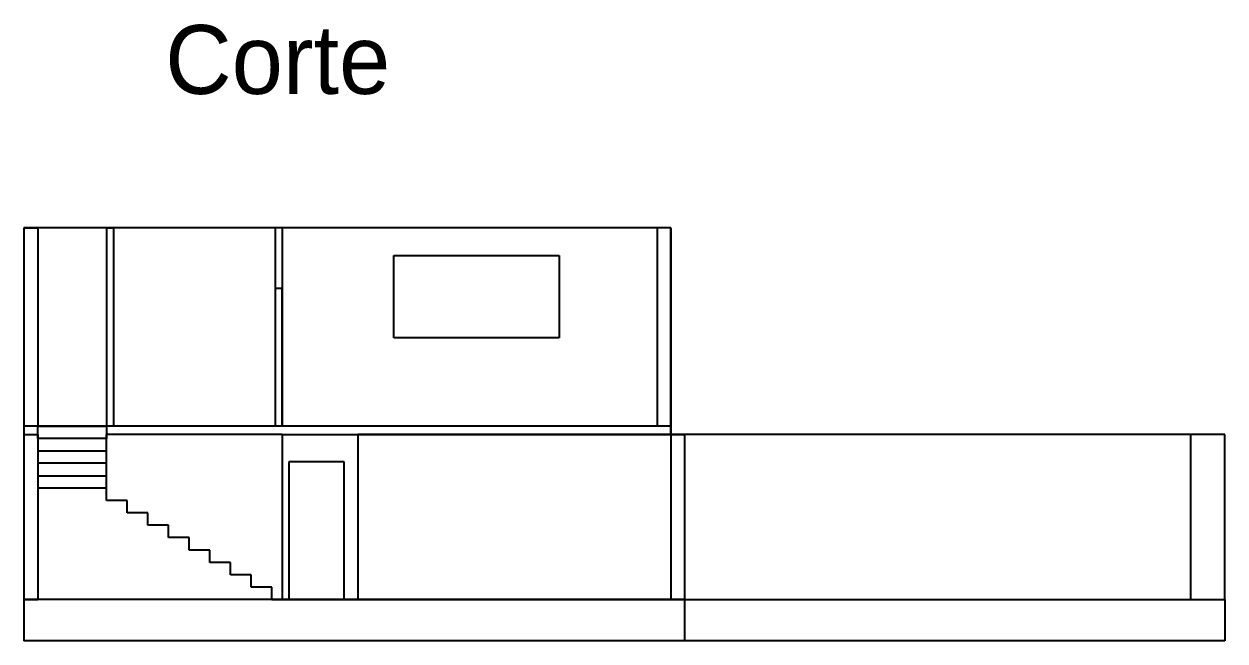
# Model space of a CAD drawing. Header units: centimetres. Extents: x 31418 to 49849, y -3781 to 3852.
# Drawn here: x 31857 to 33602, y -2481 to -1585 of the extents above; entities that cross this region are included whole.
import ezdxf

# ---------------------------------------------------------------- set-up
doc = ezdxf.new("R2010")
doc.units = ezdxf.units.CM
doc.header["$LTSCALE"] = 100
doc.header["$MEASUREMENT"] = 0
for name, color, linetype in [('Artefactos', 21, 'Continuous'), ('Muebles', 11, 'Continuous'), ('PUERTA', 1, 'Continuous'), ('TABIQUE', 3, 'Continuous')]:
    doc.layers.add(name, color=color, linetype=linetype)

msp = doc.modelspace()

# ---------------------------------------------------------------- linework, layer by layer
for p, q in [((31857.2, -1880.8), (31857.2, -2180.8)), ((32797.2, -1880.8), (31857.2, -1880.8)), ((31857.2, -1880.8), (31877.2, -1880.8)), ((31877.2, -1880.8), (31877.2, -2168.8)), ((32797.2, -1880.8), (32777.2, -1880.8)), ((32777.2, -1880.8), (32777.2, -2168.8)), ((32797.2, -1880.8), (32797.2, -2180.8)), ((32797.2, -2180.8), (32797.2, -1880.8)), ((32797.2, -2168.8), (31857.2, -2168.8)), ((31857.2, -2180.8), (31877.2, -2180.8)), ((31857.2, -2180.8), (31857.2, -2480.8)), ((31857.2, -2180.8), (31877.2, -2180.8)), ((31857.2, -2180.8), (31877.2, -2180.8)), ((31877.2, -2168.8), (31977.2, -2168.8)), ((31877.2, -2186.8), (31877.2, -2168.8)), ((31877.2, -2180.8), (31877.2, -2420.8)), ((31977.2, -2168.8), (31977.2, -2186.8)), ((32232.2, -2180.8), (32797.2, -2180.8)), ((32232.2, -2180.8), (32817.2, -2180.8)), ((32797.2, -2180.8), (32797.2, -2168.8)), ((32817.2, -2180.8), (32797.2, -2180.8)), ((32797.2, -2180.8), (32797.2, -2420.8)), ((32817.2, -2480.8), (32817.2, -2180.8)), ((31977.2, -2186.8), (31877.2, -2186.8)), ((31877.2, -2204.8), (31977.2, -2204.8)), ((31977.2, -2222.8), (31877.2, -2222.8)), ((31877.2, -2240.8), (31977.2, -2240.8)), ((31977.2, -2258.8), (31877.2, -2258.8)), ((31977.2, -2276.8), (31977.2, -2258.8)), ((32007.2, -2276.8), (31977.2, -2276.8)), ((32007.2, -2294.8), (32007.2, -2276.8)), ((32037.2, -2294.8), (32007.2, -2294.8)), ((32037.2, -2312.8), (32037.2, -2294.8)), ((32067.2, -2312.8), (32037.2, -2312.8)), ((32067.2, -2330.8), (32067.2, -2312.8)), ((32097.2, -2330.8), (32067.2, -2330.8)), ((32097.2, -2348.8), (32097.2, -2330.8)), ((32127.2, -2348.8), (32097.2, -2348.8)), ((32127.2, -2366.8), (32127.2, -2348.8)), ((32157.2, -2366.8), (32127.2, -2366.8)), ((32157.2, -2384.8), (32157.2, -2366.8)), ((32187.2, -2384.8), (32157.2, -2384.8)), ((32187.2, -2402.8), (32187.2, -2384.8)), ((32217.2, -2402.8), (32187.2, -2402.8)), ((32217.2, -2420.8), (32217.2, -2402.8)), ((32817.2, -2420.8), (31857.2, -2420.8)), ((31857.2, -2420.8), (31877.2, -2420.8)), ((32222.2, -2420.8), (32207.2, -2420.8)), ((32217.2, -2420.8), (32817.2, -2420.8)), ((32817.2, -2480.8), (31857.2, -2480.8))]:
    msp.add_line(p, q)
at = {"layer": 'Artefactos'}
for p, q in [((33552.2, -2180.8), (32817.2, -2180.8)), ((33602.2, -2180.8), (33552.2, -2180.8)), ((33552.2, -2180.8), (33552.2, -2420.8)), ((33602.2, -2420.8), (33602.2, -2180.8)), ((32817.2, -2420.8), (33602.2, -2420.8)), ((33602.2, -2420.8), (33602.2, -2480.8)), ((33602.2, -2480.8), (32817.2, -2480.8))]:
    msp.add_line(p, q, dxfattribs=at)
at = {"layer": 'Muebles'}
for p, q in [((32394.7, -1920.8), (32634.7, -1920.8)), ((32394.7, -2040.8), (32394.7, -1920.8)), ((32634.7, -1920.8), (32634.7, -2040.8)), ((32634.7, -2040.8), (32394.7, -2040.8))]:
    msp.add_line(p, q, dxfattribs=at)
at = {"layer": 'PUERTA'}
for p, q in [((32232.2, -1968.8), (32222.2, -1968.8)), ((32222.2, -1968.8), (32222.2, -2168.8)), ((32232.2, -2168.8), (32232.2, -1968.8)), ((32322.2, -2220.8), (32242.2, -2220.8)), ((32242.2, -2220.8), (32242.2, -2420.8)), ((32322.2, -2420.8), (32322.2, -2220.8))]:
    msp.add_line(p, q, dxfattribs=at)
at = {"layer": 'TABIQUE'}
for p, q in [((31977.2, -1880.8), (31977.2, -2168.8)), ((31977.2, -1880.8), (31987.2, -1880.8)), ((31987.2, -1880.8), (31987.2, -2168.8)), ((32232.2, -1880.8), (32222.2, -1880.8)), ((32222.2, -1880.8), (32222.2, -2168.8)), ((32232.2, -1880.8), (32232.2, -2168.8)), ((32232.2, -2180.8), (31977.2, -2180.8)), ((31977.2, -2276.8), (31977.2, -2180.8)), ((32232.2, -2180.8), (32232.2, -2420.8)), ((32797.2, -2180.8), (32342.2, -2180.8)), ((32342.2, -2180.8), (32342.2, -2420.8)), ((32232.2, -2420.8), (32217.2, -2420.8))]:
    msp.add_line(p, q, dxfattribs=at)

# ---------------------------------------------------------------- texts
at = {"color": 0, "insert": (32062.4, -1586.3), "char_height": 100, "attachment_point": 1}
msp.add_mtext_dynamic_manual_height_columns('{\\C2;Corte}', width=548.891, gutter_width=2102.5, heights=[0], dxfattribs=at)

doc.saveas('drawing.dxf')
